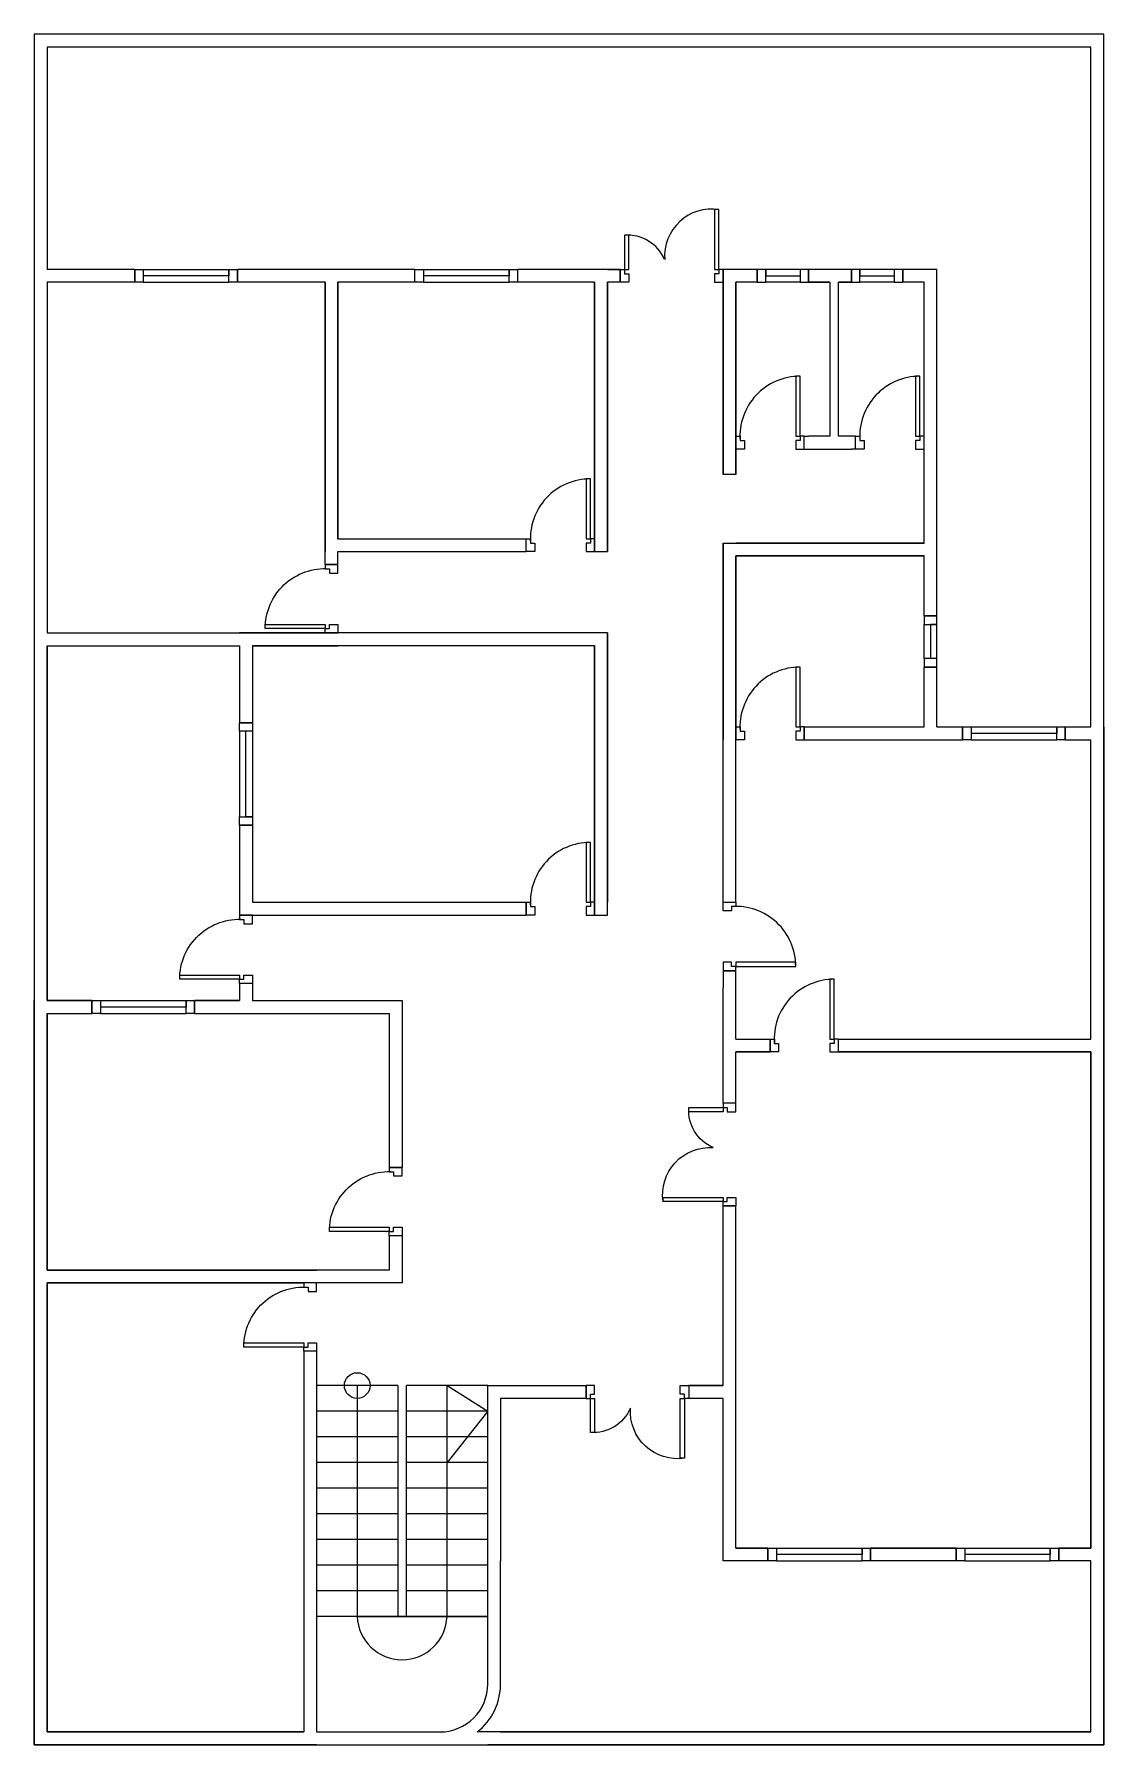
# Model space of a CAD drawing. Header units: millimetres. Extents: x -95249 to 12495, y -1304 to 20001.
# Drawn here: x -5 to 12495, y 1 to 20001 of the extents above.
import ezdxf

# ---------------------------------------------------------------- set-up
doc = ezdxf.new("R2010")
doc.units = ezdxf.units.MM
doc.layers.add('Escalier', color=84, linetype='Continuous')
doc.layers.add('Portes et fenêtres', color=152, linetype='Continuous')

# ---------------------------------------------------------------- blocks, each defined once
blk = doc.blocks.new('fenêtre')
at = {"layer": 'Portes et fenêtres'}
for points in [[(0, 0), (100, 0), (100, -150), (0, -150)], [(1100, 0), (1200, 0), (1200, -150), (1100, -150)]]:
    blk.add_lwpolyline(points, close=True, dxfattribs=at)
blk.add_lwpolyline([(100, 0), (1100, 0), (1100, -75), (100, -75), (100, -150), (1100, -150)], dxfattribs=at)
blk = doc.blocks.new('fenêtre toilettes')
at = {"layer": 'Portes et fenêtres'}
for points in [[(10395, 13101), (10545, 13101), (10545, 13201), (10395, 13201)], [(10395, 13101), (10545, 13101), (10545, 13201), (10395, 13201)], [(10395, 12601), (10545, 12601), (10545, 12701), (10395, 12701)]]:
    blk.add_lwpolyline(points, close=True, dxfattribs=at)
blk.add_lwpolyline([(10545, 12701), (10545, 13101), (10470, 13101), (10470, 12701), (10395, 12701), (10395, 13101)], dxfattribs=at)
blk = doc.blocks.new('toilettes')
at = {"layer": 'Portes et fenêtres'}
blk.add_blockref('fenêtre toilettes', (-10395, -13201), dxfattribs=at)
blk = doc.blocks.new('Porte 80')
at = {"layer": 'Portes et fenêtres'}
blk.add_lwpolyline([(-50, 150), (-50, 850), (-100, 850), (-100, 150)], close=True, dxfattribs=at)
for points in [[(-800, 150), (-750, 150), (-750, 100), (-700, 100), (-700, 0), (-800, 0), (-800, 150)], [(0, 150), (-50, 150), (-50, 100), (-100, 100), (-100, 0), (0, 0), (0, 150)]]:
    blk.add_lwpolyline(points, dxfattribs=at)
blk.add_arc((-53, 151), 699, 89.7563, 184.1935, dxfattribs=at)
blk = doc.blocks.new('Double porte')
at = {"layer": 'Portes et fenêtres'}
for points in [[(1150, 150), (1150, 850), (1100, 850), (1100, 150)], [(100, 150), (100, 550), (50, 550), (50, 150)]]:
    blk.add_lwpolyline(points, close=True, dxfattribs=at)
for points in [[(0, 150), (50, 150), (50, 100), (100, 100), (100, 0), (0, 0), (0, 150)], [(1200, 150), (1150, 150), (1150, 100), (1100, 100), (1100, 0), (1200, 0), (1200, 150)]]:
    blk.add_lwpolyline(points, dxfattribs=at)
for centre, radius, start, end in [((1069, 304), 552, 81.5133, 183.9433), ((80, 72), 479, 23.9469, 93.5647)]:
    blk.add_arc(centre, radius, start, end, dxfattribs=at)

msp = doc.modelspace()

# ---------------------------------------------------------------- linework, layer by layer
for p, q in [((8195, 14851), (8045, 14851)), ((5745, 13951), (5745, 14101)), ((8045, 9851), (8045, 9851)), ((8045, 9851), (8195, 9851))]:
    msp.add_line(p, q)
for points in [[(-5, 1), (12495, 1), (12495, 20001), (-5, 20001)], [(8045, 17101), (8045, 17101), (8045, 15751), (8045, 15751)], [(145, 5401), (145, 5401), (145, 151), (145, 151)], [(145, 5401), (145, 5401), (145, 5401), (145, 5401)]]:
    msp.add_lwpolyline(points, close=True)
for points in [[(12345, 11901), (12345, 19851), (145, 19851)], [(145, 19851), (145, 17251)], [(-5, 17251), (-5, 12851)], [(1170, 17251), (145, 17251)], [(1170, 17251), (1170, 17101), (1170, 17101)], [(3545, 17251), (2370, 17251)], [(2370, 17101), (2370, 17251)], [(4445, 17251), (3395, 17251)], [(4445, 17101), (4445, 17251), (4445, 17251)], [(6695, 17251), (5645, 17251)], [(5645, 17251), (5645, 17101)], [(6845, 17251), (6695, 17251), (6845, 17251), (6845, 17101), (6695, 17101)], [(6695, 17251), (6695, 17251)], [(8445, 17251), (8045, 17251), (8045, 14851)], [(8445, 17101), (8445, 17251)], [(9045, 17251), (9045, 17101), (9295, 17101)], [(9045, 17251), (9045, 17251)], [(9545, 17251), (9045, 17251)], [(9545, 17101), (9545, 17251), (9545, 17251)], [(10545, 13901), (10545, 13901), (10545, 17251), (10145, 17251)], [(10145, 17251), (10145, 17101)], [(145, 17101), (145, 13001)], [(1170, 17101), (145, 17101), (145, 13001), (3395, 13001), (3545, 13001)], [(3395, 17101), (2370, 17101)], [(3395, 13801), (3395, 17101)], [(3395, 17101), (3395, 13951), (3395, 13951)], [(3545, 14101), (3545, 17101)], [(4445, 17101), (3545, 17101), (3545, 14101), (5745, 14101)], [(6545, 17101), (5645, 17101)], [(6545, 13951), (6695, 13951), (6695, 17101)], [(6545, 14101), (6545, 17101)], [(6545, 17101), (6545, 13951)], [(6695, 17101), (6695, 17101), (6695, 13951)], [(8045, 14051), (8045, 14051), (10395, 14051), (10395, 17101), (10145, 17101)], [(8045, 14851), (8045, 17101)], [(8195, 14851), (8195, 17101), (8195, 17101)], [(8445, 17101), (8195, 17101), (8195, 14851)], [(9295, 17101), (9295, 15301), (9045, 15301), (9045, 15301)], [(9295, 17101), (9045, 17101)], [(9545, 17101), (9395, 17101)], [(9395, 17101), (9545, 17101)], [(9545, 15301), (9545, 15301), (9545, 15301), (9395, 15301), (9395, 17101)], [(8995, 15151), (8995, 15301), (9045, 15301)], [(9595, 15151), (9595, 15301), (9545, 15301)], [(8995, 15151), (9045, 15151)], [(9045, 15151), (9545, 15151)], [(9595, 15151), (9545, 15151)], [(10395, 15151), (10395, 15151)], [(8045, 9851), (8045, 14051)], [(8045, 14051), (8045, 14051), (8045, 11751), (8045, 11751)], [(8045, 14051), (8045, 13901), (8045, 13901)], [(10395, 14051), (8195, 14051)], [(10545, 13201), (10545, 14051), (10545, 14051)], [(3395, 13801), (3395, 13801), (3545, 13801)], [(3545, 13801), (3545, 13951)], [(3545, 13951), (5745, 13951)], [(8195, 11901), (8195, 13901)], [(8195, 13901), (10395, 13901)], [(10395, 13201), (10395, 13901), (8195, 13901), (8195, 11751), (8195, 11751)], [(10395, 13201), (10545, 13201), (10545, 13201)], [(3395, 13001), (2395, 13001)], [(6695, 13001), (3545, 13001)], [(6695, 9701), (6695, 13001)], [(6695, 13001), (6695, 9851), (6695, 9851)], [(145, 12851), (145, 8701)], [(145, 12851), (2395, 12851)], [(670, 8701), (145, 8701), (145, 12851), (2395, 12851), (2395, 11951)], [(2395, 12851), (2395, 11951)], [(6545, 9851), (6545, 12851), (2545, 12851), (2545, 11951)], [(2545, 12851), (3545, 12851)], [(6545, 12851), (6545, 9701), (6695, 9701)], [(8995, 11901), (10395, 11901), (10395, 12601)], [(10545, 12601), (10395, 12601)], [(10545, 11901), (10545, 12601)], [(2545, 11951), (2395, 11951), (2395, 11951)], [(8045, 9851), (8045, 11901)], [(8995, 11901), (10395, 11901)], [(8995, 11901), (8995, 11751)], [(10545, 11901), (10845, 11901)], [(10845, 11901), (10845, 11751), (10845, 11751)], [(12045, 11901), (12345, 11901)], [(12045, 11751), (12045, 11901)], [(12495, 11901), (12495, 11901), (12495, 8101)], [(8195, 9851), (8195, 11751)], [(8195, 9851), (8195, 9851), (8195, 11751)], [(8995, 11751), (10845, 11751)], [(12045, 11751), (12345, 11751)], [(12345, 8251), (12345, 11751)], [(2395, 10751), (2545, 10751)], [(2395, 10751), (2395, 9701)], [(2395, 10751), (2395, 9701), (5745, 9701)], [(2545, 10751), (2545, 9851), (5745, 9851)], [(5745, 9851), (5745, 9701)], [(2395, 9701), (2395, 9701), (2545, 9701)], [(2545, 9701), (2545, 9701)], [(6545, 9701), (6695, 9701)], [(8195, 8251), (8195, 9051), (8045, 9051), (8045, 8851)], [(2395, 8901), (2395, 8701), (1870, 8701)], [(2545, 8901), (2545, 8901), (2395, 8901)], [(2545, 8901), (2545, 8701)], [(8045, 8101), (8045, 8101), (8045, 8851)], [(-5, 5401), (-5, 5401), (-5, 8701), (-5, 8701)], [(145, 8701), (670, 8701)], [(145, 8701), (670, 8701), (670, 8551), (670, 8551)], [(1870, 8701), (2395, 8701)], [(1870, 8551), (1870, 8701)], [(2545, 8701), (4295, 8701), (4295, 6751)], [(4145, 5951), (4145, 5551), (145, 5551), (145, 8551), (670, 8551)], [(145, 8551), (145, 5551)], [(1870, 8551), (4145, 8551), (4145, 6751)], [(8045, 7501), (8045, 8251), (8045, 8251)], [(8195, 8251), (8595, 8251)], [(8595, 8251), (8595, 8101)], [(9395, 8251), (12345, 8251)], [(9395, 8101), (9395, 8101), (9395, 8251)], [(12495, 8251), (12495, 2151)], [(8195, 7501), (8195, 8101), (8595, 8101)], [(8595, 8101), (8195, 8101)], [(12345, 8101), (9395, 8101)], [(9395, 8101), (12345, 8101), (12345, 2301), (11970, 2301)], [(12345, 2301), (12345, 8101)], [(8195, 7501), (8045, 7501)], [(4145, 6751), (4145, 6751), (4295, 6751), (4295, 6751)], [(8045, 6301), (8195, 6301)], [(8045, 4201), (8045, 6301)], [(8570, 2301), (8195, 2301), (8195, 6301)], [(4295, 5951), (4295, 5401), (145, 5401)], [(4295, 5951), (4145, 5951)], [(3295, 1), (-5, 1), (-5, 5401)], [(145, 5551), (3295, 5551), (3295, 5551)], [(3145, 4601), (3145, 151), (145, 151), (145, 5401), (3145, 5401), (3145, 5401)], [(145, 5401), (145, 151), (3145, 151)], [(3295, 4601), (3145, 4601)], [(3295, 4601), (3295, 151)], [(5295, 4201), (6445, 4201)], [(6445, 4051), (6445, 4201)], [(8045, 4201), (7645, 4201), (7645, 4051)], [(7645, 4201), (8045, 4201), (8045, 4201)], [(6445, 4051), (5445, 4051), (5445, 2151)], [(8045, 4051), (7645, 4051)], [(8045, 2151), (8045, 4051)], [(8195, 2301), (8570, 2301)], [(8570, 2301), (8570, 2151)], [(9770, 2151), (9770, 2301), (10770, 2301), (10770, 2151)], [(9770, 2301), (10770, 2301)], [(10770, 2301), (9770, 2301)], [(11970, 2301), (12345, 2301)], [(11970, 2151), (11970, 2301)], [(12495, 2301), (12495, 1)], [(8570, 2151), (8045, 2151)], [(9770, 2151), (9770, 2151)], [(10770, 2151), (9770, 2151)], [(12345, 2151), (11970, 2151)], [(12345, 151), (12345, 2151)], [(3295, 1), (4737, 1)], [(5445, 151), (5173, 151)], [(12495, 1), (5295, 1), (5295, 1)], [(12345, 151), (5445, 151)], [(5445, 151), (12345, 151)]]:
    msp.add_lwpolyline(points)
for points in [[(3295, 151), (4737, 151, 0.414214), (5295, 709), (5295, 4201), (5295, 4201)], [(5173, 151, 0.230964), (5445, 709), (5445, 2151)], [(4737, 1, 0.12918), (4737, 1, 0.12918)]]:
    msp.add_lwpolyline(points, format="xyb")
at = {"layer": 'Escalier'}
for p, q in [((3770, 4201), (3770, 1501)), ((4820, 1501), (4820, 4201)), ((4820, 4201), (5295, 3901)), ((5295, 3901), (4820, 3301)), ((3770, 1501), (5295, 1501)), ((5295, 1501), (4820, 1501))]:
    msp.add_line(p, q, dxfattribs=at)
for points in [[(4245, 4201), (3295, 4201)], [(4245, 4201), (4245, 2701), (4245, 1501), (4345, 1501), (4345, 4201)], [(5295, 4201), (4345, 4201)], [(4245, 3901), (3295, 3901)], [(5295, 3901), (4345, 3901)], [(4245, 3601), (3295, 3601)], [(5295, 3601), (4345, 3601)], [(4245, 3301), (3295, 3301)], [(5295, 3301), (4345, 3301)], [(4245, 3001), (3295, 3001)], [(5295, 3001), (4345, 3001)], [(4245, 2701), (3295, 2701)], [(5295, 2701), (4345, 2701)], [(4245, 2401), (3295, 2401)], [(5295, 2401), (4345, 2401)], [(4245, 2101), (3295, 2101)], [(5295, 2101), (4345, 2101)], [(4245, 1801), (3295, 1801)], [(5295, 1801), (4345, 1801)], [(5295, 1501), (3295, 1501)]]:
    msp.add_lwpolyline(points, dxfattribs=at)
msp.add_circle((3770, 4201), 150, dxfattribs=at)
msp.add_arc((4295, 1520), 525, 182.0522, 357.9478, dxfattribs=at)

# ---------------------------------------------------------------- block references
at = {"layer": 'Portes et fenêtres'}
for name, p in [('Double porte', (6845, 17101)), ('fenêtre', (1170, 17251)), ('fenêtre', (4445, 17251)), ('Porte 80', (8995, 15151)), ('Porte 80', (10395, 15151)), ('Porte 80', (6545, 13951)), ('toilettes', (10395, 13201)), ('Porte 80', (8995, 11751)), ('fenêtre', (10845, 11901)), ('Porte 80', (6545, 9701)), ('Porte 80', (9395, 8101)), ('fenêtre', (670, 8701)), ('fenêtre', (8570, 2301)), ('fenêtre', (10770, 2301))]:
    msp.add_blockref(name, p, dxfattribs=at)
for name, p, rotation in [('toilettes', (8445, 17101), 90), ('toilettes', (9545, 17101), 90), ('fenêtre', (2545, 11951), 270), ('Porte 80', (8045, 9051), 270)]:
    msp.add_blockref(name, p, dxfattribs=dict(at, rotation=rotation))
at = {"layer": 'Portes et fenêtres', "xscale": -1}
for name, p, rotation in [('Porte 80', (3545, 13001), 90), ('Porte 80', (2545, 8901), 90), ('Double porte', (8195, 7501), 90), ('Porte 80', (4295, 5951), 90), ('Porte 80', (3295, 4601), 90), ('Double porte', (6445, 4201), 180)]:
    msp.add_blockref(name, p, dxfattribs=dict(at, rotation=rotation))

doc.saveas('drawing.dxf')
